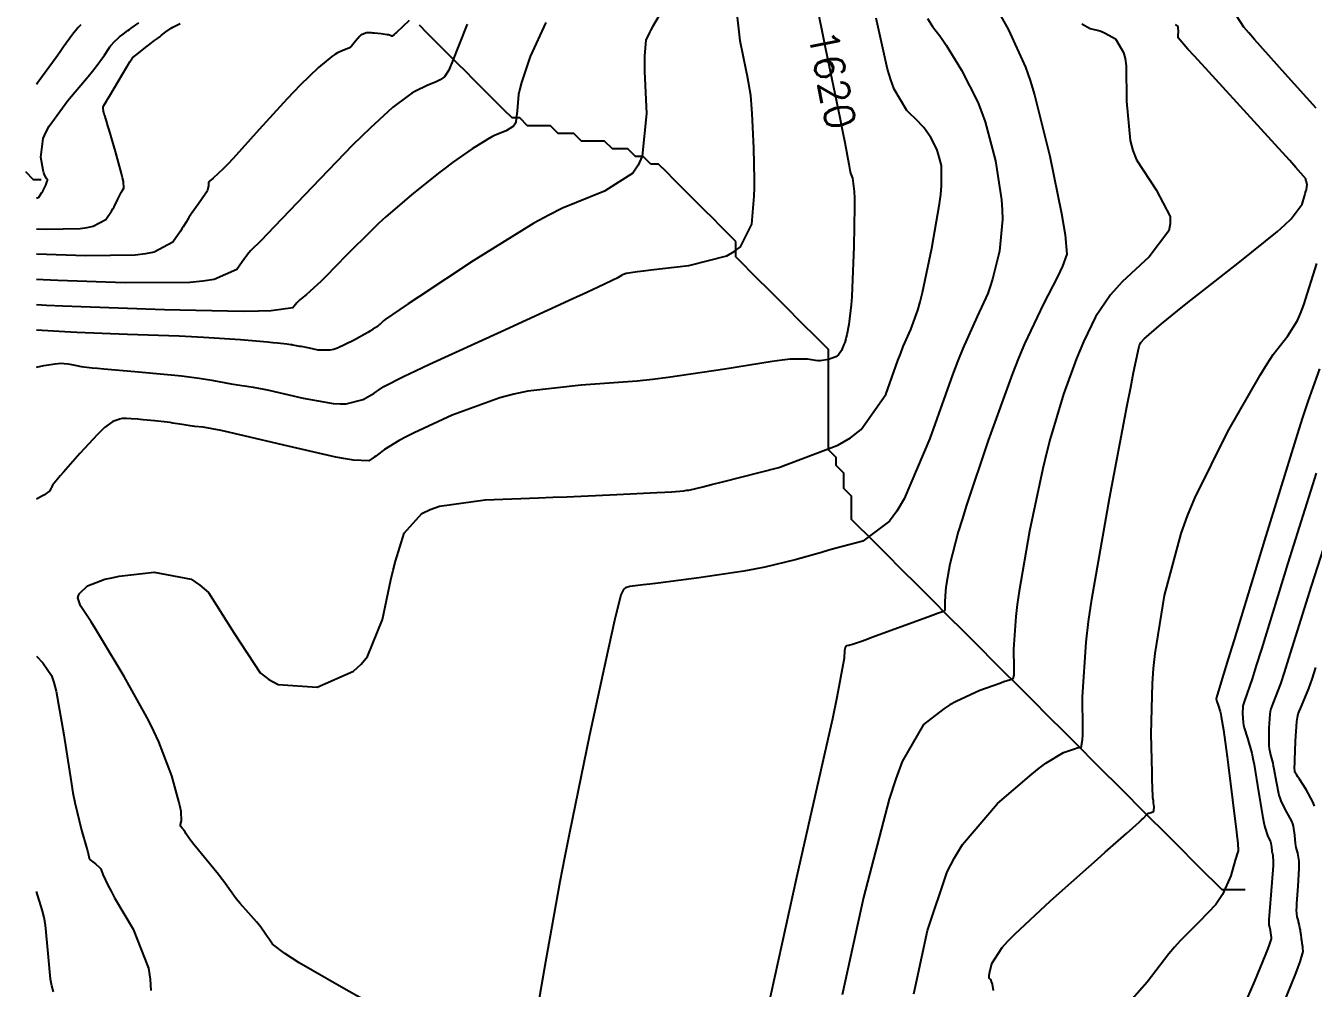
# Model space of a CAD drawing. Header units: metres. Extents: x 837475 to 838479, y 1189012 to 1191015.
# Drawn here: x 837475.1 to 837641.9, y 1189436.6 to 1189561.2 of the extents above; entities that cross this region are included whole.
import ezdxf

# ---------------------------------------------------------------- set-up
doc = ezdxf.new("R2010")
doc.units = ezdxf.units.M
doc.header["$LTSCALE"] = 0.3
for name, color, linetype in [('COTAS 10', 1, 'Continuous'), ('COTAS INT', 252, 'Continuous'), ('DRENAJE', 5, 'Continuous')]:
    doc.layers.add(name, color=color, linetype=linetype)
doc.styles.get("Standard").update_dxf_attribs({"font": 'simplex.shx'})

msp = doc.modelspace()

# ---------------------------------------------------------------- linework, layer by layer
at = {"layer": 'COTAS 10'}
for points in [[(837577.424, 1189564.741), (837578.701, 1189558.267), (837580.545, 1189549.358), (837580.905, 1189547.588), (837581.199, 1189546.12), (837581.719, 1189543.333), (837581.853, 1189542.556), (837581.905, 1189542.354), (837581.962, 1189542.158), (837582.222, 1189541.501), (837582.427, 1189539.771), (837582.451, 1189538.899), (837582.46, 1189537.857), (837582.373, 1189532.676), (837582.165, 1189527.296), (837582.098, 1189526.129), (837582.027, 1189525.102), (837581.735, 1189522.555), (837581.458, 1189521.205), (837581.397, 1189520.932), (837581.342, 1189520.702), (837581.2, 1189520.234), (837581.078, 1189519.964), (837581.037, 1189519.859), (837580.991, 1189519.741), (837580.799, 1189519.203), (837580.407, 1189518.645), (837580.237, 1189518.514), (837580.039, 1189518.393), (837579.1, 1189518.041), (837578.007, 1189517.871), (837577.712, 1189517.865), (837577.42, 1189517.877), (837576.395, 1189518.067), (837574.141, 1189518.058), (837573.074, 1189517.944), (837571.816, 1189517.782), (837565.675, 1189516.795), (837558.327, 1189515.682), (837556.307, 1189515.441), (837554.295, 1189515.229), (837547.08, 1189514.705), (837540.154, 1189513.909), (837538.322, 1189513.525), (837536.528, 1189513.07), (837530.361, 1189510.838), (837525.411, 1189508.517), (837524.384, 1189508.006), (837523.505, 1189507.552), (837521.575, 1189506.388), (837520.682, 1189505.68), (837520.457, 1189505.514), (837520.242, 1189505.361), (837519.549, 1189504.915), (837517.566, 1189504.982), (837516.539, 1189505.153), (837515.303, 1189505.39), (837509.114, 1189506.795), (837502.835, 1189508.288), (837501.543, 1189508.581), (837500.445, 1189508.821), (837498.095, 1189509.252), (837497.017, 1189509.362), (837496.721, 1189509.399), (837496.426, 1189509.44), (837495.372, 1189509.611), (837494.192, 1189509.799), (837493.819, 1189509.85), (837493.424, 1189509.9), (837491.831, 1189510.077), (837490.31, 1189510.224), (837489.961, 1189510.255), (837489.643, 1189510.282), (837488.756, 1189510.347), (837488.164, 1189510.375), (837488.032, 1189510.379), (837487.914, 1189510.381), (837487.603, 1189510.376), (837487.287, 1189510.31), (837487.165, 1189510.273), (837487.03, 1189510.228), (837486.418, 1189510.002), (837485.333, 1189509.199), (837484.899, 1189508.791), (837484.407, 1189508.303), (837482.145, 1189505.87), (837479.996, 1189503.438), (837479.575, 1189502.95), (837479.229, 1189502.543), (837478.609, 1189501.745), (837478.471, 1189501.471), (837478.429, 1189501.395), (837478.387, 1189501.318), (837478.222, 1189501.037), (837477.783, 1189500.656), (837477.568, 1189500.517), (837477.312, 1189500.362), (837476.51378, 1189499.92937)], [(837524.771, 1189561.935), (837523.951, 1189561.14), (837523.132, 1189560.381), (837522.969, 1189560.234), (837522.835, 1189560.114), (837522.581, 1189559.91), (837522.514, 1189559.901), (837522.498, 1189559.904), (837522.483, 1189559.91), (837522.435, 1189559.952), (837522.217, 1189560.025), (837522.094, 1189560.049), (837521.944, 1189560.076), (837521.176, 1189560.189), (837520.306, 1189560.285), (837520.091, 1189560.3), (837519.887, 1189560.311), (837519.245, 1189560.311), (837518.684, 1189560.128), (837518.531, 1189560.024), (837518.38, 1189559.896), (837517.843, 1189559.241), (837517.298, 1189558.581), (837517.141, 1189558.451), (837516.983, 1189558.343), (837516.389, 1189558.142), (837515.507, 1189557.756), (837515.166, 1189557.532), (837514.784, 1189557.256), (837513.055, 1189555.833), (837510.654, 1189553.533), (837509.849, 1189552.704), (837508.982, 1189551.791), (837505.342, 1189547.8), (837501.975, 1189544.076), (837501.28, 1189543.332), (837500.688, 1189542.713), (837499.409, 1189541.513), (837498.941, 1189541.127), (837498.861, 1189541.021), (837498.803, 1189540.915), (837498.772, 1189540.532), (837498.647, 1189539.94), (837498.529, 1189539.701), (837498.375, 1189539.429), (837497.517, 1189538.178), (837496.603, 1189536.926), (837496.413, 1189536.654), (837496.25, 1189536.414), (837495.891, 1189535.82), (837495.52, 1189535.188), (837495.35, 1189534.926), (837495.151, 1189534.626), (837494.188, 1189533.224), (837491.752, 1189531.946), (837490.625, 1189531.723), (837489.301, 1189531.557), (837482.884, 1189531.431), (837476.51378, 1189531.65693)], [(837590.163, 1189435.881), (837590.428, 1189437.245), (837591.927, 1189444.075), (837594.485, 1189451.665), (837595.416, 1189453.508), (837596.444, 1189455.238), (837600.963, 1189460.551), (837605.408, 1189464.347), (837606.389, 1189465.12), (837607.261, 1189465.773), (837609.512, 1189467.128), (837610.805, 1189467.577), (837611.074, 1189467.659), (837611.304, 1189467.722), (837611.814, 1189467.797), (837611.998, 1189468.774), (837612.022, 1189469.406), (837612.035, 1189470.195), (837611.988, 1189474.351), (837612.448, 1189481.439), (837612.782, 1189484.077), (837613.204, 1189487.008), (837615.473, 1189500.032), (837617.79, 1189512.111), (837618.243, 1189514.446), (837618.614, 1189516.343), (837619.27, 1189519.55), (837619.388, 1189519.871), (837619.419, 1189519.949), (837619.45, 1189520.022), (837619.558, 1189520.246), (837620.03, 1189520.729), (837620.291, 1189520.965), (837620.609, 1189521.245), (837622.226, 1189522.627), (837624.992, 1189524.876), (837626.033, 1189525.703), (837627.194, 1189526.618), (837632.381, 1189530.661), (837637.249, 1189534.62), (837638.208, 1189535.483), (837638.999, 1189536.244), (837640.452, 1189538.152), (837640.741, 1189539.167), (837640.798, 1189539.365), (837640.845, 1189539.528), (837640.93, 1189539.817), (837640.951, 1189539.873), (837640.956, 1189539.889), (837640.962, 1189539.904), (837640.983, 1189539.959), (837641.001, 1189540.014), (837641.005, 1189540.03), (837641.008, 1189540.045), (837641.017, 1189540.101), (837641.023, 1189540.159), (837641.025, 1189540.176), (837641.026, 1189540.193), (837641.031, 1189540.255), (837641.037, 1189540.32), (837641.039, 1189540.339), (837641.042, 1189540.358), (837641.053, 1189540.43), (837641.065, 1189540.505), (837641.068, 1189540.526), (837641.07, 1189540.548), (837641.075, 1189540.628), (837641.076, 1189540.706), (837641.076, 1189540.727), (837641.074, 1189540.747), (837641.067, 1189540.818), (837641.055, 1189540.886), (837641.045, 1189540.924), (837641.023, 1189540.991), (837640.998, 1189541.062), (837640.991, 1189541.082), (837640.984, 1189541.103), (837640.959, 1189541.184), (837640.936, 1189541.272), (837640.931, 1189541.299), (837640.925, 1189541.326), (837640.908, 1189541.431), (837639.629, 1189542.9), (837638.828, 1189543.786), (837637.834, 1189544.881), (837627.428, 1189556.254), (837626.436, 1189557.346), (837625.638, 1189558.229), (837624.374, 1189559.679), (837624.384, 1189559.86), (837624.39, 1189559.943), (837624.397, 1189560.04), (837624.431, 1189560.512), (837624.399, 1189560.994), (837624.364, 1189561.098), (837624.318, 1189561.189), (837624.058, 1189561.412)], [(837476.51378, 1189479.60449), (837477.357, 1189478.728), (837478.469, 1189477.09), (837478.764, 1189476.181), (837479.053, 1189475.074), (837480.052, 1189469.433), (837480.989, 1189463.323), (837481.24, 1189461.921), (837481.486, 1189460.644), (837482.344, 1189457.078), (837483.006, 1189454.849), (837483.129, 1189454.415), (837483.226, 1189454.06), (837483.356, 1189453.439), (837483.451, 1189453.268), (837483.526, 1189453.197), (837483.621, 1189453.115), (837484.136, 1189452.734), (837484.682, 1189452.247), (837484.797, 1189452.099), (837484.895, 1189451.946), (837485.117, 1189451.343), (837485.787, 1189449.866), (837486.168, 1189449.161), (837486.633, 1189448.328), (837489.021, 1189444.249), (837491.023, 1189439.208), (837491.246, 1189437.768), (837491.325, 1189436.309)], [(837642.034, 1189460.205), (837641.86, 1189460.68), (837640.97, 1189462.358), (837640.077, 1189463.701), (837639.902, 1189463.965), (837639.757, 1189464.184), (837639.496, 1189464.583), (837639.47, 1189465.257), (837639.474, 1189465.647), (837639.483, 1189466.126), (837639.558, 1189468.592), (837639.743, 1189471.144), (837639.822, 1189471.676), (837639.912, 1189472.133), (837640.338, 1189473.154), (837641.299, 1189475.401), (837641.727, 1189476.63), (837642.225, 1189478.122)]]:
    msp.add_lwpolyline(points, dxfattribs=at)
at = {"layer": 'COTAS INT'}
for points in [[(837476.51378, 1189517.04796), (837477.463, 1189517.229), (837478.955, 1189517.486), (837479.306, 1189517.52), (837479.63, 1189517.539), (837480.575, 1189517.474), (837481.308, 1189517.318), (837481.499, 1189517.278), (837481.684, 1189517.24), (837482.306, 1189517.118), (837483.73, 1189516.952), (837484.42, 1189516.886), (837485.239, 1189516.812), (837489.266, 1189516.473), (837493.502, 1189516.102), (837494.452, 1189516.007), (837495.305, 1189515.916), (837497.584, 1189515.618), (837499.222, 1189515.341), (837499.672, 1189515.262), (837500.12, 1189515.184), (837501.722, 1189514.896), (837503.127, 1189514.652), (837503.45, 1189514.601), (837503.745, 1189514.557), (837504.57, 1189514.457), (837505.953, 1189514.203), (837506.599, 1189514.062), (837507.36, 1189513.89), (837511.055, 1189513.011), (837514.946, 1189512.328), (837515.83, 1189512.279), (837516.63, 1189512.291), (837518.821, 1189512.841), (837520.233, 1189513.678), (837520.543, 1189513.87), (837520.816, 1189514.046), (837521.511, 1189514.539), (837524.12, 1189515.864), (837525.602, 1189516.564), (837527.412, 1189517.409), (837536.693, 1189521.664), (837545.974, 1189525.905), (837547.784, 1189526.74), (837549.265, 1189527.429), (837551.874, 1189528.692), (837552.311, 1189528.957), (837552.423, 1189529.016), (837552.531, 1189529.068), (837552.889, 1189529.203), (837554.335, 1189529.416), (837555.129, 1189529.516), (837556.093, 1189529.635), (837560.997, 1189530.215), (837565.913, 1189531.458), (837566.885, 1189531.995), (837567.688, 1189532.616), (837569.183, 1189535.553), (837569.46, 1189539.184), (837569.496, 1189540.241), (837569.514, 1189541.322), (837569.43, 1189545.413), (837569.245, 1189549.034), (837569.199, 1189549.818), (837569.155, 1189550.508), (837569.016, 1189552.209), (837568.733, 1189553.955), (837568.599, 1189554.671), (837568.441, 1189555.49), (837567.668, 1189559.289), (837567.143, 1189563.92)], [(837600.534, 1189564.061), (837602.401, 1189560.697), (837604.616, 1189555.866), (837605.203, 1189554.17), (837605.78, 1189552.319), (837607.768, 1189544.337), (837609.273, 1189536.922), (837609.545, 1189535.428), (837609.753, 1189534.177), (837609.984, 1189531.678), (837609.405, 1189530.134), (837609.103, 1189529.486), (837608.741, 1189528.741), (837606.92, 1189525.253), (837604.476, 1189520.037), (837603.72, 1189518.203), (837602.93, 1189516.2), (837599.792, 1189507.558), (837596.984, 1189499.17), (837596.402, 1189497.327), (837595.904, 1189495.692), (837594.813, 1189491.519), (837594.385, 1189489.062), (837594.306, 1189488.509), (837594.243, 1189488.012), (837594.156, 1189486.675), (837594.165, 1189485.891), (837594.162, 1189485.742), (837594.158, 1189485.623), (837594.123, 1189485.438), (837593.212, 1189485.124), (837592.654, 1189484.922), (837591.964, 1189484.671), (837584.715, 1189482.009), (837583.986, 1189481.743), (837583.379, 1189481.524), (837582.209, 1189481.114), (837581.865, 1189481.02), (837581.779, 1189480.999), (837581.697, 1189480.981), (837581.433, 1189480.935), (837581.243, 1189480.673), (837581.207, 1189480.518), (837581.179, 1189480.329), (837581.139, 1189479.348), (837580.193, 1189474.259), (837579.594, 1189471.478), (837578.848, 1189468.103), (837574.936, 1189450.96), (837571.157, 1189433.686)], [(837557.182, 1189562.569), (837556.287, 1189561.088), (837556.087, 1189560.729), (837555.908, 1189560.392), (837555.435, 1189559.36), (837555.244, 1189557.365), (837555.243, 1189556.421), (837555.264, 1189555.307), (837555.529, 1189549.869), (837554.945, 1189544.348), (837554.432, 1189543.181), (837553.767, 1189542.171), (837550.094, 1189539.83), (837544.643, 1189537.644), (837542.855, 1189536.732), (837540.948, 1189535.687), (837533.056, 1189530.802), (837526.033, 1189526.14), (837524.674, 1189525.234), (837523.568, 1189524.496), (837521.688, 1189523.221), (837521.47, 1189523.034), (837521.412, 1189522.981), (837521.355, 1189522.928), (837521.159, 1189522.732), (837520.971, 1189522.546), (837520.919, 1189522.498), (837520.868, 1189522.452), (837520.683, 1189522.302), (837520.095, 1189521.937), (837519.789, 1189521.756), (837519.421, 1189521.54), (837517.575, 1189520.469), (837515.503, 1189519.489), (837514.992, 1189519.33), (837514.51, 1189519.22), (837512.995, 1189519.227), (837511.884, 1189519.491), (837511.656, 1189519.543), (837511.462, 1189519.586), (837511.046, 1189519.662), (837510.797, 1189519.692), (837510.709, 1189519.705), (837510.612, 1189519.72), (837510.189, 1189519.794), (837509.707, 1189519.88), (837509.573, 1189519.904), (837509.437, 1189519.928), (837508.945, 1189520.011), (837507.723, 1189520.144), (837507.128, 1189520.199), (837506.422, 1189520.262), (837502.944, 1189520.552), (837498.144, 1189520.871), (837496.605, 1189520.952), (837494.974, 1189521.029), (837488.322, 1189521.282), (837481.758, 1189521.531), (837480.182, 1189521.607), (837478.711, 1189521.686), (837476.51378, 1189521.83839)], [(837521.576, 1189433.611), (837515.735, 1189436.908), (837510.553, 1189439.916), (837509.526, 1189440.545), (837508.675, 1189441.086), (837507.073, 1189442.302), (837506.631, 1189442.942), (837506.512, 1189443.119), (837506.394, 1189443.296), (837505.981, 1189443.934), (837505.427, 1189444.695), (837505.22, 1189444.949), (837504.99, 1189445.223), (837503.968, 1189446.369), (837502.899, 1189447.578), (837502.64, 1189447.892), (837502.397, 1189448.196), (837501.654, 1189449.219), (837500.772, 1189450.435), (837500.442, 1189450.861), (837500.074, 1189451.326), (837496.901, 1189455.215), (837496.596, 1189455.603), (837496.344, 1189455.934), (837495.872, 1189456.65), (837495.714, 1189456.96), (837495.661, 1189457.035), (837495.603, 1189457.106), (837495.361, 1189457.322), (837495.187, 1189457.582), (837495.172, 1189457.68), (837495.173, 1189457.789), (837495.296, 1189458.279), (837495.234, 1189459.515), (837495.118, 1189460.096), (837494.959, 1189460.78), (837494.025, 1189464.11), (837492.343, 1189468.521), (837491.711, 1189469.885), (837491.008, 1189471.312), (837487.869, 1189476.985), (837484.811, 1189482.085), (837484.157, 1189483.152), (837483.588, 1189484.068), (837482.233, 1189486.128), (837481.879, 1189487.183), (837481.942, 1189487.465), (837482.074, 1189487.744), (837483.132, 1189488.714), (837485.374, 1189489.563), (837486.253, 1189489.765), (837487.244, 1189489.952), (837491.755, 1189490.508), (837496.531, 1189489.576), (837497.689, 1189488.824), (837498.775, 1189487.859), (837502.102, 1189482.593), (837505.495, 1189477.471), (837506.622, 1189476.597), (837507.831, 1189475.958), (837512.877, 1189475.616), (837517.569, 1189477.681), (837518.555, 1189478.559), (837519.405, 1189479.572), (837521.343, 1189484.336), (837522.412, 1189489.479), (837522.714, 1189490.729), (837523.019, 1189491.903), (837524.143, 1189495.519), (837526.441, 1189498.083), (837527.487, 1189498.594), (837528.71, 1189499.02), (837534.605, 1189499.84), (837541.516, 1189500.106), (837543.38, 1189500.182), (837545.221, 1189500.259), (837551.691, 1189500.547), (837556.868, 1189500.8), (837557.894, 1189500.855), (837558.745, 1189500.903), (837560.346, 1189501.025), (837560.721, 1189501.085), (837560.798, 1189501.095), (837560.863, 1189501.102), (837561.001, 1189501.103), (837562.828, 1189501.543), (837563.958, 1189501.827), (837565.359, 1189502.182), (837572.672, 1189504.049), (837580.318, 1189506.915), (837581.927, 1189507.899), (837583.317, 1189508.966), (837586.505, 1189513.509), (837588.073, 1189517.89), (837588.442, 1189518.854), (837588.782, 1189519.711), (837589.773, 1189521.907), (837590.68, 1189524.429), (837590.966, 1189525.49), (837591.268, 1189526.71), (837592.486, 1189532.426), (837593.478, 1189538.173), (837593.637, 1189539.412), (837593.745, 1189540.498), (837593.721, 1189543.148), (837593.297, 1189544.712), (837593.153, 1189545.114), (837592.999, 1189545.503), (837592.35, 1189546.794), (837591.434, 1189548.061), (837591.112, 1189548.435), (837590.76, 1189548.818), (837589.24, 1189550.284), (837587.586, 1189553.05), (837587.149, 1189554.252), (837586.722, 1189555.644), (837585.255, 1189562.247)], [(837591.934, 1189562.194), (837592.548, 1189561.168), (837593.515, 1189559.953), (837593.899, 1189559.387), (837594.335, 1189558.722), (837596.329, 1189555.492), (837598.42, 1189551.331), (837598.917, 1189550.079), (837599.378, 1189548.783), (837600.744, 1189543.742), (837601.509, 1189538.71), (837601.591, 1189537.42), (837601.616, 1189536.175), (837601.235, 1189532.052), (837600.337, 1189528.422), (837600.035, 1189527.488), (837599.71, 1189526.585), (837598.347, 1189523.58), (837596.485, 1189519.457), (837595.847, 1189517.849), (837595.155, 1189516.039), (837592.211, 1189507.816), (837588.88, 1189499.967), (837587.944, 1189498.392), (837587.001, 1189497.077), (837583.548, 1189494.489), (837580.081, 1189493.575), (837579.13, 1189493.315), (837578.183, 1189493.052), (837574.796, 1189492.077), (837570.834, 1189491.113), (837569.525, 1189490.858), (837568.124, 1189490.607), (837562.299, 1189489.741), (837557.016, 1189489.065), (837555.958, 1189488.935), (837555.075, 1189488.828), (837553.345, 1189488.648), (837552.812, 1189488.465), (837552.684, 1189488.357), (837552.564, 1189488.225), (837552.202, 1189487.542), (837551.393, 1189484.245), (837550.993, 1189482.465), (837550.515, 1189480.308), (837548.153, 1189469.387), (837545.539, 1189456.747), (837544.903, 1189453.507), (837544.304, 1189450.379), (837542.461, 1189440.019), (837541.101, 1189432.293)], [(837642.26, 1189550.564), (837638.258, 1189555.019), (837634.275, 1189559.454), (837633.516, 1189560.342), (837632.906, 1189561.081), (837631.947, 1189562.52)], [(837542.491, 1189561.676), (837540.466, 1189557.261), (837539.326, 1189553.876), (837539.117, 1189553.084), (837538.955, 1189552.355), (837538.758, 1189550.248), (837538.607, 1189548.818), (837538.474, 1189548.516), (837538.302, 1189548.255), (837537.351, 1189547.648), (837535.939, 1189547.082), (837535.476, 1189546.846), (837534.982, 1189546.575), (837532.938, 1189545.31), (837530.408, 1189543.521), (837529.608, 1189542.919), (837528.764, 1189542.272), (837525.356, 1189539.55), (837521.781, 1189536.484), (837520.832, 1189535.619), (837519.9, 1189534.747), (837516.683, 1189531.539), (837513.999, 1189528.78), (837513.403, 1189528.191), (837512.872, 1189527.677), (837511.485, 1189526.452), (837510.622, 1189525.744), (837510.42, 1189525.555), (837510.234, 1189525.37), (837509.697, 1189524.732), (837506.891, 1189524.314), (837505.274, 1189524.269), (837503.293, 1189524.254), (837493.105, 1189524.455), (837482.292, 1189524.838), (837479.916, 1189524.938), (837477.809, 1189525.036), (837476.51378, 1189525.11623)], [(837476.51378, 1189538.90392), (837476.824, 1189539.067), (837477.221, 1189539.672), (837477.321, 1189539.839), (837477.416, 1189540.006), (837477.726, 1189540.606), (837477.907, 1189541.1), (837477.922, 1189541.201), (837477.922, 1189541.285), (837477.794, 1189541.458), (837477.542, 1189541.928), (837477.464, 1189542.2), (837477.382, 1189542.533), (837477.056, 1189544.246), (837477.385, 1189546.654), (837477.717, 1189547.426), (837478.152, 1189548.242), (837480.594, 1189551.569), (837483.217, 1189554.674), (837483.767, 1189555.35), (837484.241, 1189555.948), (837485.317, 1189557.445), (837485.865, 1189558.31), (837486.006, 1189558.509), (837486.143, 1189558.691), (837486.599, 1189559.201), (837487.032, 1189559.591), (837487.155, 1189559.697), (837487.279, 1189559.802), (837487.737, 1189560.172), (837488.334, 1189560.618), (837488.545, 1189560.77), (837488.777, 1189560.935), (837489.782, 1189561.634)], [(837476.51378, 1189534.96348), (837477.774, 1189534.919), (837482.164, 1189535.005), (837483.069, 1189535.118), (837483.84, 1189535.271), (837485.506, 1189536.145), (837486.226, 1189537.234), (837486.401, 1189537.522), (837486.565, 1189537.803), (837487.07, 1189538.769), (837487.452, 1189539.557), (837487.539, 1189539.726), (837487.618, 1189539.874), (837487.834, 1189540.231), (837487.769, 1189541.087), (837487.669, 1189541.55), (837487.535, 1189542.11), (837486.758, 1189544.95), (837485.937, 1189547.761), (837485.774, 1189548.303), (837485.64, 1189548.743), (837485.39, 1189549.48), (837485.322, 1189549.629), (837485.302, 1189549.698), (837485.282, 1189549.78), (837485.206, 1189550.176), (837485.16, 1189550.58), (837485.159, 1189550.666), (837485.164, 1189550.741), (837485.221, 1189550.919), (837485.563, 1189551.461), (837485.747, 1189551.765), (837485.969, 1189552.135), (837487.092, 1189554.03), (837488.212, 1189555.918), (837488.432, 1189556.284), (837488.613, 1189556.582), (837488.94, 1189557.092), (837489.219, 1189557.319), (837489.369, 1189557.438), (837489.55, 1189557.582), (837490.47, 1189558.303), (837491.417, 1189559.04), (837491.616, 1189559.194), (837491.788, 1189559.325), (837492.179, 1189559.615), (837492.477, 1189559.831), (837492.589, 1189559.916), (837492.715, 1189560.011), (837493.278, 1189560.447), (837493.957, 1189560.924), (837494.155, 1189561.045), (837494.359, 1189561.163), (837495.132, 1189561.55)], [(837532.314, 1189561.467), (837531.311, 1189558.927), (837530.329, 1189556.44), (837530.108, 1189555.934), (837529.908, 1189555.506), (837529.371, 1189554.621), (837528.787, 1189554.229), (837528.558, 1189554.112), (837528.301, 1189553.991), (837527.127, 1189553.526), (837525.61, 1189552.788), (837525.135, 1189552.496), (837524.636, 1189552.165), (837522.637, 1189550.651), (837519.727, 1189547.998), (837518.654, 1189546.949), (837517.465, 1189545.764), (837512.207, 1189540.346), (837507.327, 1189535.241), (837506.377, 1189534.253), (837505.601, 1189533.449), (837504.246, 1189532.08), (837503.836, 1189531.613), (837503.655, 1189531.378), (837503.446, 1189531.097), (837502.447, 1189529.699), (837499.508, 1189528.397), (837498.076, 1189528.176), (837496.375, 1189528.016), (837487.995, 1189527.943), (837479.275, 1189528.252), (837477.359, 1189528.333), (837476.51378, 1189528.3723)], [(837482.273, 1189561.349), (837482.089, 1189561.195), (837481.9, 1189561.013), (837481.174, 1189560.118), (837480.026, 1189558.505), (837479.571, 1189557.869), (837479.056, 1189557.152), (837476.704, 1189553.877), (837476.51378, 1189553.61916)], [(837611.916, 1189561.497), (837613.001, 1189560.875), (837614.237, 1189560.572), (837614.589, 1189560.44), (837614.946, 1189560.288), (837616.273, 1189559.564), (837617.318, 1189557.798), (837617.497, 1189556.989), (837617.628, 1189556.041), (837617.702, 1189551.46), (837618.145, 1189546.365), (837618.508, 1189545.093), (837618.975, 1189543.882), (837621.531, 1189540.007), (837623.359, 1189536.555), (837623.367, 1189535.61), (837623.16, 1189534.669), (837620.614, 1189531.311), (837617.142, 1189528.093), (837616.351, 1189527.241), (837615.634, 1189526.406), (837613.66, 1189523.53), (837612.119, 1189520.319), (837611.675, 1189519.271), (837611.224, 1189518.155), (837609.531, 1189513.554), (837607.799, 1189507.757), (837607.322, 1189505.887), (837606.847, 1189503.902), (837605.143, 1189495.775), (837603.795, 1189488.035), (837603.544, 1189486.293), (837603.346, 1189484.725), (837603.072, 1189480.513), (837603.1, 1189478.043), (837603.092, 1189477.574), (837603.078, 1189477.198), (837602.969, 1189476.618), (837602.219, 1189476.409), (837601.801, 1189476.267), (837601.292, 1189476.09), (837598.691, 1189475.147), (837595.624, 1189473.759), (837594.822, 1189473.3), (837594.039, 1189472.809), (837591.379, 1189470.769), (837588.651, 1189465.962), (837587.825, 1189463.726), (837586.969, 1189461.098), (837583.622, 1189448.34), (837580.863, 1189435.77)], [(837600.472, 1189436.314), (837600.333, 1189437.146), (837600.211, 1189437.465), (837600.18, 1189437.533), (837600.151, 1189437.592), (837600.055, 1189437.728), (837599.977, 1189437.812), (837599.958, 1189437.838), (837599.941, 1189437.865), (837599.891, 1189437.97), (837599.919, 1189438.321), (837599.95, 1189438.502), (837599.993, 1189438.72), (837600.232, 1189439.81), (837601.588, 1189441.865), (837602.334, 1189442.691), (837603.242, 1189443.628), (837607.856, 1189447.939), (837612.809, 1189452.339), (837613.929, 1189453.332), (837614.94, 1189454.227), (837617.683, 1189456.645), (837619.326, 1189458.107), (837619.644, 1189458.399), (837619.902, 1189458.643), (837620.335, 1189459.114), (837620.445, 1189459.242), (837620.498, 1189459.269), (837620.562, 1189459.292), (837620.876, 1189459.343), (837621.167, 1189459.477), (837621.216, 1189459.552), (837621.252, 1189459.643), (837621.27, 1189460.112), (837621.204, 1189460.635), (837621.188, 1189460.762), (837621.172, 1189460.881), (837621.119, 1189461.243), (837621.052, 1189462.707), (837621.027, 1189463.52), (837620.998, 1189464.511), (837620.872, 1189469.561), (837621.047, 1189476.081), (837621.208, 1189477.998), (837621.419, 1189479.963), (837622.591, 1189487.464), (837624.76, 1189495.48), (837625.6, 1189497.77), (837626.543, 1189500.09), (837630.813, 1189508.723), (837635.012, 1189515.996), (837635.909, 1189517.458), (837636.692, 1189518.682), (837638.565, 1189521.111), (837639.827, 1189523.073), (837640.226, 1189524.002), (837640.645, 1189525.099), (837642.338, 1189530.454)], [(837642.668, 1189516.828), (837641.169, 1189512.585), (837640.462, 1189510.397), (837639.628, 1189507.768), (837635.562, 1189494.614), (837631.626, 1189481.727), (837630.874, 1189479.267), (837630.269, 1189477.288), (837629.305, 1189474.145), (837629.299, 1189474.13), (837629.298, 1189474.123), (837629.297, 1189474.114), (837629.294, 1189474.075), (837629.336, 1189473.923), (837629.364, 1189473.845), (837629.398, 1189473.751), (837629.577, 1189473.277), (837629.815, 1189472.436), (837629.887, 1189472.109), (837629.96, 1189471.743), (837630.243, 1189470.08), (837630.607, 1189467.517), (837630.731, 1189466.582), (837630.865, 1189465.549), (837631.432, 1189461.005), (837631.93, 1189456.837), (837632.021, 1189456.041), (837632.091, 1189455.401), (837632.173, 1189454.384), (837631.989, 1189453.89), (837631.891, 1189453.581), (837631.774, 1189453.196), (837631.182, 1189451.181), (837630.124, 1189448.75), (837629.713, 1189448.102), (837629.251, 1189447.467), (837627.155, 1189445.264), (837624.637, 1189442.764), (837623.909, 1189441.94), (837623.168, 1189441.06), (837620.379, 1189437.406), (837617.461, 1189434.099)], [(837642.249, 1189503.315), (837638.577, 1189491.644), (837635.159, 1189480.525), (837634.492, 1189478.388), (837633.946, 1189476.659), (837632.983, 1189473.815), (837632.836, 1189473.453), (837632.805, 1189473.289), (837632.778, 1189473.098), (837632.713, 1189472.177), (837632.788, 1189471.016), (837632.849, 1189470.674), (837632.928, 1189470.323), (837633.358, 1189468.979), (837633.91, 1189467.064), (837634.065, 1189466.353), (837634.222, 1189465.564), (837634.8, 1189462.061), (837635.341, 1189458.727), (837635.475, 1189458.045), (837635.602, 1189457.467), (837636.004, 1189456.248), (837636.295, 1189455.711), (837636.351, 1189455.563), (837636.397, 1189455.414), (837636.478, 1189454.88), (837636.512, 1189454.393), (837636.53, 1189454.275), (837636.55, 1189454.164), (837636.653, 1189453.823), (837636.695, 1189452.939), (837636.678, 1189452.485), (837636.649, 1189451.941), (837636.437, 1189449.222), (837636.212, 1189446.53), (837636.174, 1189446.002), (837636.146, 1189445.569), (837636.132, 1189444.794), (837636.183, 1189444.628), (837636.196, 1189444.58), (837636.209, 1189444.531), (837636.252, 1189444.344), (837636.288, 1189444.154), (837636.297, 1189444.102), (837636.305, 1189444.052), (837636.33, 1189443.873), (837636.352, 1189443.7), (837636.358, 1189443.654), (837636.365, 1189443.608), (837636.39, 1189443.446), (837636.414, 1189443.285), (837636.42, 1189443.24), (837636.425, 1189443.194), (837636.44, 1189443.025), (837636.112, 1189442.08), (837635.9, 1189441.545), (837635.637, 1189440.891), (837634.248, 1189437.54), (837632.652, 1189433.861)], [(837644.87, 1189498.861), (837641.592, 1189488.674), (837638.692, 1189479.324), (837638.11, 1189477.509), (837637.623, 1189476.03), (837636.661, 1189473.485), (837636.374, 1189472.777), (837636.312, 1189472.456), (837636.259, 1189472.082), (837636.132, 1189470.279), (837636.122, 1189468.415), (837636.142, 1189468.001), (837636.173, 1189467.632), (837636.367, 1189466.671), (837636.63, 1189465.756), (837636.705, 1189465.417), (837636.78, 1189465.04), (837637.056, 1189463.366), (837637.434, 1189461.593), (837637.574, 1189461.153), (837637.729, 1189460.735), (837638.414, 1189459.413), (837639.05, 1189458.236), (837639.174, 1189457.911), (837639.275, 1189457.586), (837639.451, 1189456.415), (837639.527, 1189455.348), (837639.565, 1189455.089), (837639.61, 1189454.846), (837639.834, 1189454.1), (837640.007, 1189453.054), (837640.019, 1189452.622), (837640.016, 1189452.129), (837639.877, 1189449.832), (837639.712, 1189447.583), (837639.692, 1189447.119), (837639.683, 1189446.723), (837639.747, 1189445.869), (837639.877, 1189445.447), (837639.911, 1189445.324), (837639.944, 1189445.198), (837640.053, 1189444.722), (837640.146, 1189444.237), (837640.169, 1189444.106), (837640.19, 1189443.977), (837640.252, 1189443.52), (837640.308, 1189443.081), (837640.325, 1189442.963), (837640.341, 1189442.845), (837640.406, 1189442.433), (837640.467, 1189442.022), (837640.481, 1189441.906), (837640.495, 1189441.789), (837640.534, 1189441.359), (837640.147, 1189440.024), (837639.892, 1189439.336), (837639.573, 1189438.511), (837637.884, 1189434.383)], [(837478.699, 1189436.146), (837478.49, 1189436.932), (837478.319, 1189437.762), (837478.015, 1189441.116), (837477.685, 1189444.758), (837477.497, 1189445.769), (837477.267, 1189446.781), (837476.51378, 1189449.1245)]]:
    msp.add_lwpolyline(points, dxfattribs=at)
at = {"layer": 'DRENAJE'}
for points in [[(837556.09641, 1189543.30648, 0), (837555.09675, 1189544.30615, 0), (837554.09709, 1189544.30615, 0), (837553.09743, 1189545.30581, 0), (837552.09776, 1189545.30581, 0), (837551.0981, 1189545.30581, 0), (837550.09844, 1189546.30547, 0), (837549.09877, 1189546.30547, 0), (837548.09911, 1189546.30547, 0), (837547.09945, 1189546.30547, 0), (837546.09979, 1189547.30513, 0), (837545.10012, 1189547.30513, 0), (837544.10046, 1189547.30513, 0), (837543.1008, 1189548.3048, 0), (837542.10113, 1189548.3048, 0), (837541.10147, 1189548.3048, 0), (837540.10181, 1189548.3048, 0), (837539.10215, 1189549.30446, 0), (837538.10248, 1189549.30446, 0), (837537.10282, 1189550.30412, 0), (837536.10316, 1189551.30379, 0), (837535.10349, 1189552.30345, 0), (837534.10383, 1189553.30311, 0), (837533.10417, 1189554.30277, 0), (837532.1045, 1189555.30244, 0), (837531.10484, 1189556.3021, 0), (837530.10518, 1189557.30176, 0), (837529.10552, 1189558.30143, 0), (837528.10585, 1189559.30109, 0), (837527.10619, 1189560.30075, 0), (837526.10653, 1189561.30041, 0)], [(837477.12304, 1189541.30716, 0), (837476.12338, 1189541.30716, 0), (837475.12372, 1189542.30682, 0)], [(837558.09574, 1189542.30682, 0), (837557.09608, 1189543.30648, 0), (837556.09641, 1189543.30648, 0)], [(837567.09271, 1189533.30985, 0), (837566.09304, 1189534.30952, 0), (837565.09338, 1189535.30918, 0), (837564.09372, 1189536.30884, 0), (837563.09406, 1189537.3085, 0), (837562.09439, 1189538.30817, 0), (837561.09473, 1189539.30783, 0), (837560.09507, 1189540.30749, 0), (837559.0954, 1189541.30716, 0), (837558.09574, 1189542.30682, 0)], [(837633.07046, 1189449.33817, 0), (837632.0708, 1189449.33817, 0), (837631.07113, 1189449.33817, 0), (837630.07147, 1189449.33817, 0), (837629.07181, 1189450.33783, 0), (837628.07214, 1189451.33749, 0), (837627.07248, 1189452.33716, 0), (837626.07282, 1189453.33682, 0), (837625.07316, 1189454.33648, 0), (837624.07349, 1189455.33615, 0), (837623.07383, 1189456.33581, 0), (837622.07417, 1189457.33547, 0), (837621.0745, 1189458.33513, 0), (837620.07484, 1189459.3348, 0), (837619.07518, 1189460.33446, 0), (837618.07552, 1189461.33412, 0), (837617.07585, 1189462.33379, 0), (837616.07619, 1189463.33345, 0), (837615.07653, 1189464.33311, 0), (837614.07686, 1189465.33278, 0), (837613.0772, 1189466.33244, 0), (837612.07754, 1189467.3321, 0), (837611.07787, 1189468.33176, 0), (837610.07821, 1189469.33143, 0), (837609.07855, 1189470.33109, 0), (837608.07889, 1189471.33075, 0), (837607.07922, 1189472.33042, 0), (837606.07956, 1189473.33008, 0), (837605.0799, 1189474.32974, 0), (837604.08023, 1189475.3294, 0), (837603.08057, 1189476.32907, 0), (837602.08091, 1189477.32873, 0), (837601.08125, 1189478.32839, 0), (837600.08158, 1189479.32806, 0), (837599.08192, 1189480.32772, 0), (837598.08226, 1189481.32738, 0), (837597.08259, 1189482.32704, 0), (837596.08293, 1189483.32671, 0), (837595.08327, 1189484.32637, 0), (837594.08361, 1189485.32603, 0), (837593.08394, 1189486.3257, 0), (837592.08428, 1189487.32536, 0), (837591.08462, 1189488.32502, 0), (837590.08495, 1189489.32469, 0), (837589.08529, 1189490.32435, 0), (837588.08563, 1189491.32401, 0), (837587.08597, 1189492.32367, 0), (837586.0863, 1189493.32334, 0), (837585.08664, 1189494.323, 0), (837584.08698, 1189495.32266, 0), (837583.08731, 1189496.32233, 0), (837582.08765, 1189497.32199, 0), (837582.08765, 1189498.32165, 0), (837582.08765, 1189499.32131, 0), (837582.08765, 1189500.32098, 0), (837581.08799, 1189501.32064, 0), (837581.08799, 1189502.3203, 0), (837581.08799, 1189503.31997, 0), (837580.08832, 1189504.31963, 0), (837580.08832, 1189505.31929, 0), (837579.08866, 1189506.31895, 0), (837579.08866, 1189507.31862, 0), (837579.08866, 1189508.31828, 0), (837579.08866, 1189509.31794, 0), (837579.08866, 1189510.31761, 0), (837579.08866, 1189511.31727, 0), (837579.08866, 1189512.31693, 0), (837579.08866, 1189513.31659, 0), (837579.08866, 1189514.31626, 0), (837579.08866, 1189515.31592, 0), (837579.08866, 1189516.31558, 0), (837579.08866, 1189517.31525, 0), (837579.08866, 1189518.31491, 0), (837579.08866, 1189519.31457, 0), (837578.089, 1189520.31424, 0), (837577.08934, 1189521.3139, 0), (837576.08967, 1189522.31356, 0), (837575.09001, 1189523.31322, 0), (837574.09035, 1189524.31289, 0), (837573.09068, 1189525.31255, 0), (837572.09102, 1189526.31221, 0), (837571.09136, 1189527.31188, 0), (837570.0917, 1189528.31154, 0), (837569.09203, 1189529.3112, 0), (837568.09237, 1189530.31086, 0), (837567.09271, 1189531.31053, 0), (837567.09271, 1189532.31019, 0), (837567.09271, 1189533.30985, 0)]]:
    msp.add_polyline3d(points, dxfattribs=at)

# ---------------------------------------------------------------- texts
at = {"layer": 'COTAS 10', "insert": (837576.386, 1189560.302), "char_height": 3.799998, "attachment_point": 7, "rotation": 281.4631773}
msp.add_mtext('1620', dxfattribs=at)

doc.saveas('drawing.dxf')
